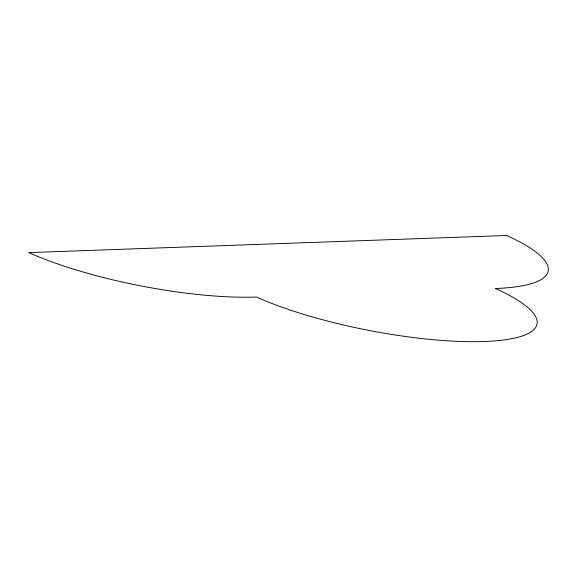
<?xml version="1.0" encoding="UTF-8"?>
<svg xmlns="http://www.w3.org/2000/svg" width="577" height="577" viewBox="0 0 577 577"><rect width="100%" height="100%" fill="white"/><g stroke="black" fill="none" stroke-linecap="round" stroke-linejoin="round"><path stroke-width="0.87" d="M506.556 235.488L28.85 252.603A164.063 38.298 11 0 0 256.57 297.054A164.063 38.298 11 0 0 484.291 341.512A164.063 38.298 11 0 0 495.419 288.5A164.063 38.298 11 0 0 506.556 235.488"/></g></svg>
